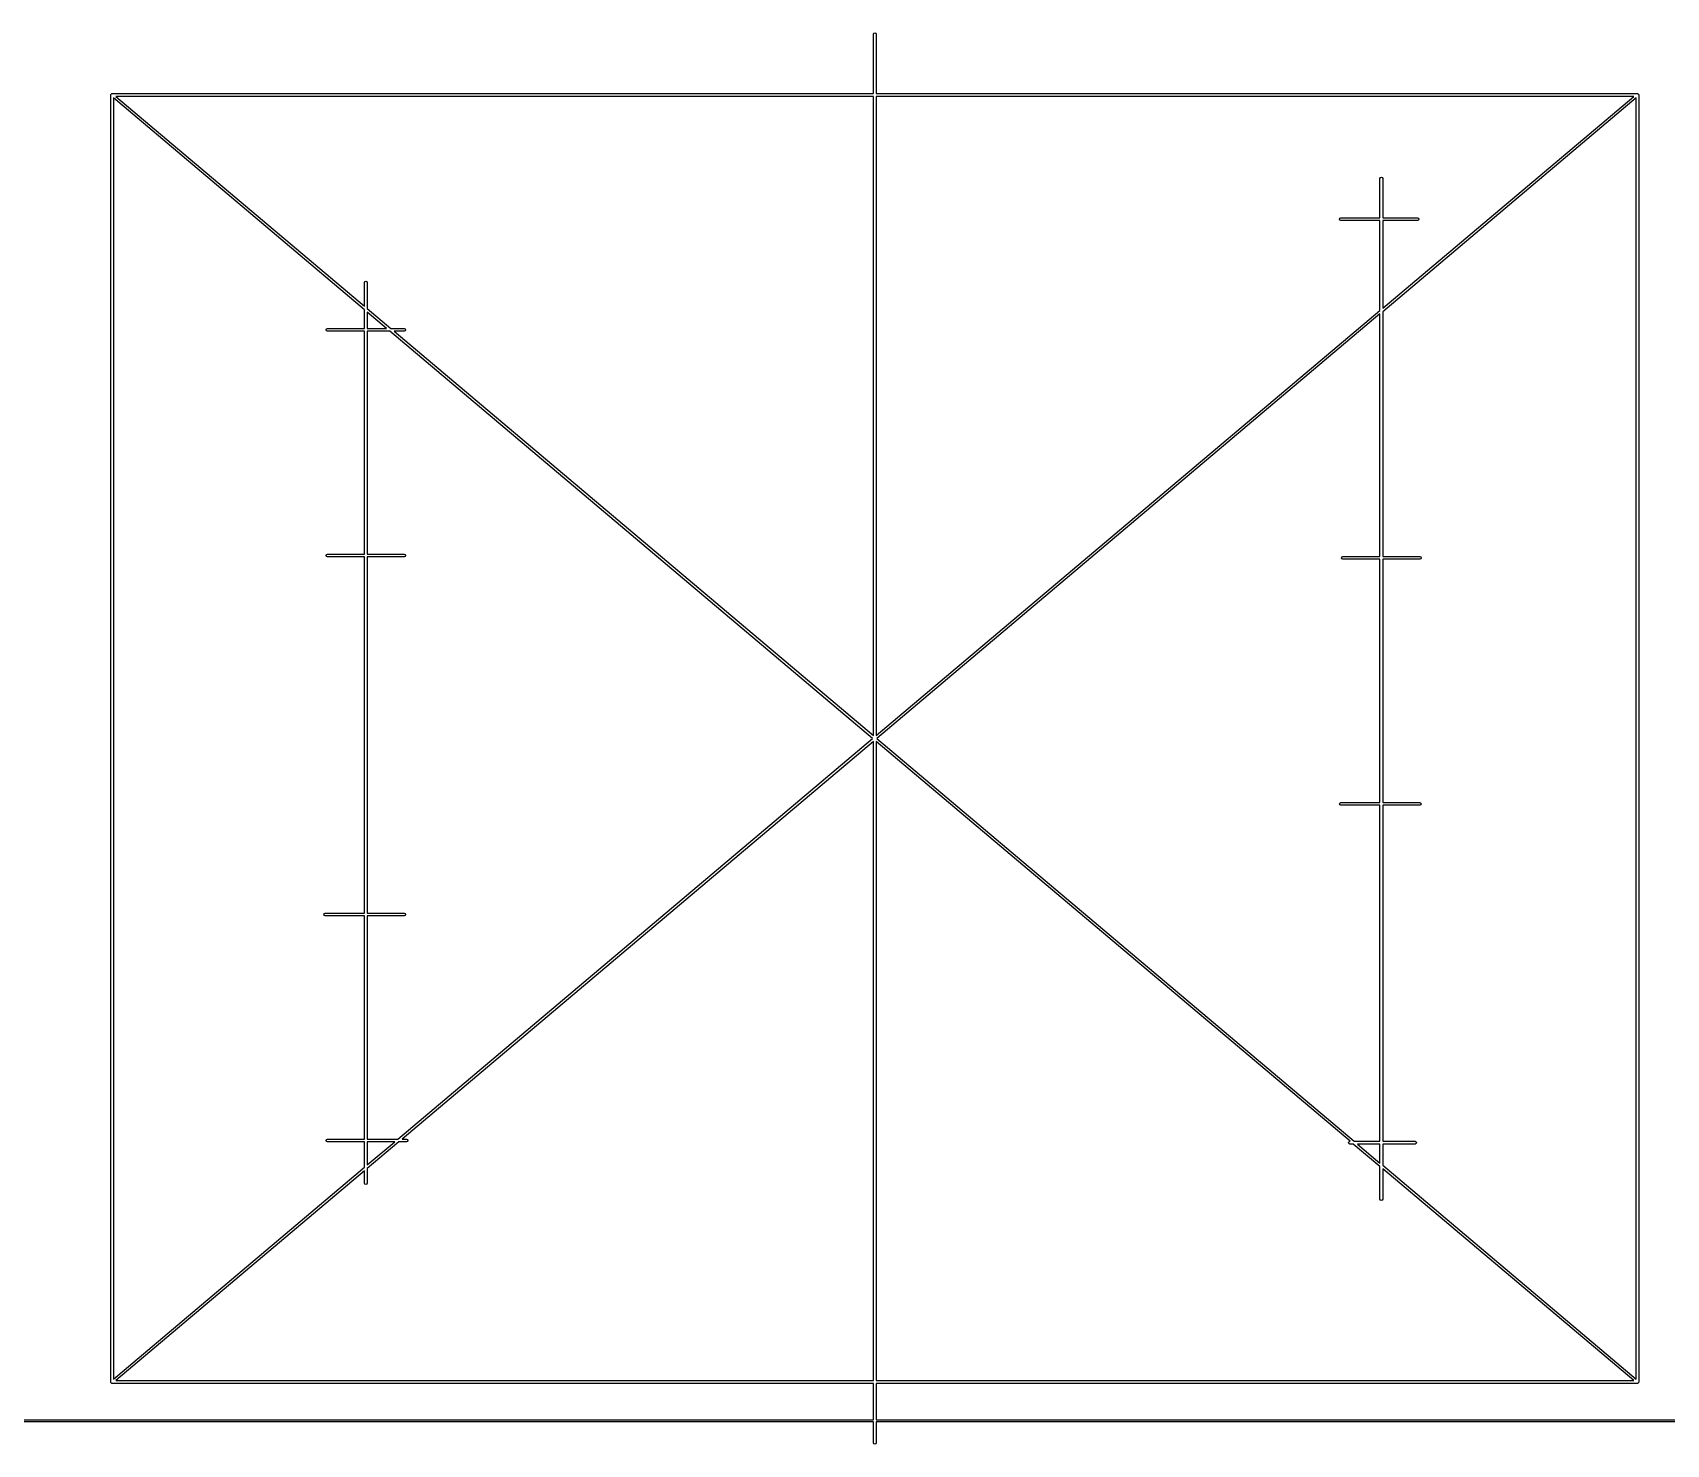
# Model space of a CAD drawing. Extents: x -6.27 to 3.33, y -1.72 to 6.81.
# Drawn here: x -1.469 to 1.381, y -1.231 to 1.23 of the extents above; entities that cross this region are included whole.
import ezdxf

# ---------------------------------------------------------------- set-up
doc = ezdxf.new("R2010")
doc.units = 0
doc.header["$MEASUREMENT"] = 0
doc.layers.add('BLACK', color=7, linetype='CONTINUOUS')

msp = doc.modelspace()

# ---------------------------------------------------------------- linework, layer by layer
at = {"layer": 'BLACK', "linetype": 'CONTINUOUS'}
for p, q in [((-0.0022, 1.228), (-0.0015, 1.2296)), ((-0.0022, 1.124), (-0.0022, 1.228)), ((-0.0015, 1.2296), (0.0002, 1.2303)), ((0.0002, 1.2303), (0.0019, 1.2296)), ((0.0019, 1.2296), (0.0026, 1.228)), ((0.0026, 1.228), (0.0026, 1.124)), ((-1.3329, 1.1217), (-1.3326, 1.1224)), ((-1.3329, -1.1224), (-1.3329, 1.1217)), ((-1.3326, 1.1224), (-1.3323, 1.1232)), ((-1.3323, 1.1232), (-1.3322, 1.1232)), ((-1.3322, 1.1233), (-1.3314, 1.1236)), ((-1.3322, 1.1232), (-1.3322, 1.1233)), ((-1.3314, 1.1236), (-1.3307, 1.124)), ((-1.3307, 1.124), (-1.3306, 1.124)), ((-1.3306, 1.124), (-1.3305, 1.124)), ((-1.3305, 1.124), (-0.0022, 1.124)), ((-0.89, 0.7471), (-1.3281, 1.1166)), ((-1.3281, 1.1166), (-1.3281, -1.1174)), ((-1.324, 1.1193), (-0.89, 0.7533)), ((-0.0022, 1.1193), (-1.324, 1.1193)), ((-0.0022, 0.0047), (-0.0022, 1.1193)), ((0.0026, 1.124), (1.3309, 1.124)), ((0.0026, 1.1193), (0.0026, 0.0047)), ((1.3244, 1.1193), (0.0026, 1.1193)), ((0.8864, 0.75), (1.3244, 1.1193)), ((1.3285, 1.1166), (0.8864, 0.7438)), ((1.3285, -1.1174), (1.3285, 1.1166)), ((1.3309, 1.124), (1.331, 1.124)), ((1.331, 1.124), (1.3311, 1.124)), ((1.3311, 1.124), (1.3318, 1.1236)), ((1.3318, 1.1236), (1.3326, 1.1233)), ((1.3326, 1.1233), (1.3326, 1.1232)), ((1.3326, 1.1232), (1.3327, 1.1232)), ((1.3327, 1.1232), (1.333, 1.1224)), ((1.333, 1.1224), (1.3333, 1.1217)), ((1.3333, 1.1217), (1.3333, -1.1224)), ((0.8817, 0.976), (0.8824, 0.9777)), ((0.8817, 0.9075), (0.8817, 0.976)), ((0.8824, 0.9777), (0.8841, 0.9783)), ((0.8841, 0.9783), (0.8857, 0.9777)), ((0.8857, 0.9777), (0.8864, 0.976)), ((0.8864, 0.976), (0.8864, 0.9075)), ((0.8108, 0.9051), (0.8115, 0.9068)), ((0.8115, 0.9034), (0.8108, 0.9051)), ((0.8115, 0.9068), (0.8132, 0.9075)), ((0.8132, 0.9028), (0.8115, 0.9034)), ((0.8132, 0.9075), (0.8817, 0.9075)), ((0.8817, 0.9028), (0.8132, 0.9028)), ((0.8817, 0.746), (0.8817, 0.9028)), ((0.8864, 0.9075), (0.947, 0.9075)), ((0.947, 0.9028), (0.8864, 0.9028)), ((0.8864, 0.9028), (0.8864, 0.75)), ((0.947, 0.9075), (0.9487, 0.9068)), ((0.9487, 0.9034), (0.947, 0.9028)), ((0.9487, 0.9068), (0.9494, 0.9051)), ((0.9494, 0.9051), (0.9487, 0.9034)), ((-0.89, 0.7949), (-0.8893, 0.7966)), ((-0.89, 0.7533), (-0.89, 0.7949)), ((-0.8893, 0.7966), (-0.8876, 0.7972)), ((-0.8876, 0.7972), (-0.8859, 0.7966)), ((-0.8859, 0.7966), (-0.8852, 0.7949)), ((-0.8852, 0.7949), (-0.8852, 0.7493)), ((-0.89, 0.7146), (-0.89, 0.7471)), ((-0.8852, 0.7493), (-0.8441, 0.7146)), ((-0.8514, 0.7146), (-0.8852, 0.7431)), ((-0.8852, 0.7431), (-0.8852, 0.7146)), ((0.0026, 0.0047), (0.8817, 0.746)), ((0.8864, 0.7438), (0.8864, 0.3169)), ((-0.9569, 0.7122), (-0.9562, 0.7139)), ((-0.9562, 0.7139), (-0.9545, 0.7146)), ((-0.9545, 0.7146), (-0.89, 0.7146)), ((-0.8852, 0.7146), (-0.8514, 0.7146)), ((-0.8441, 0.7146), (-0.8207, 0.7146)), ((-0.8207, 0.7146), (-0.819, 0.7139)), ((-0.819, 0.7139), (-0.8183, 0.7122)), ((0.8817, 0.7398), (0.0039, -0.0004)), ((0.8817, 0.3169), (0.8817, 0.7398)), ((-0.9562, 0.7105), (-0.9569, 0.7122)), ((-0.9545, 0.7098), (-0.9562, 0.7105)), ((-0.89, 0.7098), (-0.9545, 0.7098)), ((-0.89, 0.3209), (-0.89, 0.7098)), ((-0.8852, 0.7098), (-0.8852, 0.3209)), ((-0.8458, 0.7098), (-0.8852, 0.7098)), ((-0.0035, -0.0004), (-0.8458, 0.7098)), ((-0.8207, 0.7098), (-0.8385, 0.7098)), ((-0.8385, 0.7098), (-0.0022, 0.0047)), ((-0.819, 0.7105), (-0.8207, 0.7098)), ((-0.8183, 0.7122), (-0.819, 0.7105)), ((-0.9569, 0.3185), (-0.9562, 0.3202)), ((-0.9562, 0.3168), (-0.9569, 0.3185)), ((-0.9562, 0.3202), (-0.9545, 0.3209)), ((-0.9545, 0.3161), (-0.9562, 0.3168)), ((-0.9545, 0.3209), (-0.89, 0.3209)), ((-0.89, 0.3161), (-0.9545, 0.3161)), ((-0.89, -0.3051), (-0.89, 0.3161)), ((-0.8852, 0.3209), (-0.8207, 0.3209)), ((-0.8207, 0.3161), (-0.8852, 0.3161)), ((-0.8852, 0.3161), (-0.8852, -0.3051)), ((-0.8207, 0.3209), (-0.819, 0.3202)), ((-0.819, 0.3168), (-0.8207, 0.3161)), ((-0.819, 0.3202), (-0.8183, 0.3185)), ((-0.8183, 0.3185), (-0.819, 0.3168)), ((0.8148, 0.3146), (0.8155, 0.3162)), ((0.8155, 0.3129), (0.8148, 0.3146)), ((0.8155, 0.3162), (0.8171, 0.3169)), ((0.8171, 0.3169), (0.8817, 0.3169)), ((0.8864, 0.3169), (0.951, 0.3169)), ((0.951, 0.3169), (0.9527, 0.3162)), ((0.9527, 0.3162), (0.9533, 0.3146)), ((0.9533, 0.3146), (0.9527, 0.3129)), ((0.8171, 0.3122), (0.8155, 0.3129)), ((0.8817, 0.3122), (0.8171, 0.3122)), ((0.8817, -0.1122), (0.8817, 0.3122)), ((0.951, 0.3122), (0.8864, 0.3122)), ((0.8864, 0.3122), (0.8864, -0.1122)), ((0.9527, 0.3129), (0.951, 0.3122)), ((-0.8318, -0.6988), (-0.0035, -0.0004)), ((-0.0022, -0.0055), (-0.8244, -0.6988)), ((-0.0022, -1.1201), (-0.0022, -0.0055)), ((0.8295, -0.7028), (0.0026, -0.0055)), ((0.0026, -0.0055), (0.0026, -1.1201)), ((0.0039, -0.0004), (0.8368, -0.7028)), ((0.8108, -0.1146), (0.8115, -0.1129)), ((0.8115, -0.1129), (0.8132, -0.1122)), ((0.8132, -0.1122), (0.8817, -0.1122)), ((0.8864, -0.1122), (0.951, -0.1122)), ((0.951, -0.1122), (0.9527, -0.1129)), ((0.9527, -0.1129), (0.9533, -0.1146)), ((0.8115, -0.1162), (0.8108, -0.1146)), ((0.8132, -0.1169), (0.8115, -0.1162)), ((0.8817, -0.1169), (0.8132, -0.1169)), ((0.8817, -0.7028), (0.8817, -0.1169)), ((0.951, -0.1169), (0.8864, -0.1169)), ((0.8864, -0.1169), (0.8864, -0.7028)), ((0.9527, -0.1162), (0.951, -0.1169)), ((0.9533, -0.1146), (0.9527, -0.1162)), ((-0.9608, -0.3075), (-0.9601, -0.3058)), ((-0.9601, -0.3092), (-0.9608, -0.3075)), ((-0.9601, -0.3058), (-0.9585, -0.3051)), ((-0.9585, -0.3098), (-0.9601, -0.3092)), ((-0.9585, -0.3051), (-0.89, -0.3051)), ((-0.89, -0.3098), (-0.9585, -0.3098)), ((-0.89, -0.6988), (-0.89, -0.3098)), ((-0.8852, -0.3051), (-0.8207, -0.3051)), ((-0.8207, -0.3098), (-0.8852, -0.3098)), ((-0.8852, -0.3098), (-0.8852, -0.6988)), ((-0.8207, -0.3051), (-0.819, -0.3058)), ((-0.819, -0.3092), (-0.8207, -0.3098)), ((-0.819, -0.3058), (-0.8183, -0.3075)), ((-0.8183, -0.3075), (-0.819, -0.3092)), ((-0.9569, -0.7012), (-0.9562, -0.6995)), ((-0.9562, -0.7029), (-0.9569, -0.7012)), ((-0.9562, -0.6995), (-0.9545, -0.6988)), ((-0.9545, -0.7035), (-0.9562, -0.7029)), ((-0.9545, -0.6988), (-0.89, -0.6988)), ((-0.89, -0.7035), (-0.9545, -0.7035)), ((-0.89, -0.7479), (-0.89, -0.7035)), ((-0.8852, -0.6988), (-0.8318, -0.6988)), ((-0.83, -0.7035), (-0.8852, -0.7501)), ((-0.8852, -0.7035), (-0.8852, -0.7439)), ((-0.8852, -0.7439), (-0.8374, -0.7035)), ((-0.8374, -0.7035), (-0.8852, -0.7035)), ((-0.8167, -0.7035), (-0.83, -0.7035)), ((-0.8244, -0.6988), (-0.8167, -0.6988)), ((-0.8167, -0.6988), (-0.8151, -0.6995)), ((-0.8151, -0.7029), (-0.8167, -0.7035)), ((-0.8151, -0.6995), (-0.8144, -0.7012)), ((-0.8144, -0.7012), (-0.8151, -0.7029)), ((0.8266, -0.7051), (0.8273, -0.7034)), ((0.8273, -0.7068), (0.8266, -0.7051)), ((0.8273, -0.7034), (0.8289, -0.7028)), ((0.8289, -0.7075), (0.8273, -0.7068)), ((0.8289, -0.7028), (0.8295, -0.7028)), ((0.8351, -0.7075), (0.8289, -0.7075)), ((0.8817, -0.7468), (0.8351, -0.7075)), ((0.8368, -0.7028), (0.8817, -0.7028)), ((0.8424, -0.7075), (0.8817, -0.7406)), ((0.8817, -0.7075), (0.8424, -0.7075)), ((0.8817, -0.7406), (0.8817, -0.7075)), ((0.8864, -0.7028), (0.9431, -0.7028)), ((0.9431, -0.7075), (0.8864, -0.7075)), ((0.8864, -0.7075), (0.8864, -0.7446)), ((0.9431, -0.7028), (0.9448, -0.7034)), ((0.9448, -0.7068), (0.9431, -0.7075)), ((0.9448, -0.7034), (0.9455, -0.7051)), ((0.9455, -0.7051), (0.9448, -0.7068)), ((-1.3281, -1.1174), (-0.89, -0.7479)), ((-0.89, -0.7541), (-1.324, -1.1201)), ((-0.89, -0.776), (-0.89, -0.7541)), ((-0.8852, -0.7501), (-0.8852, -0.776)), ((0.8817, -0.8035), (0.8817, -0.7468)), ((0.8864, -0.7446), (1.3285, -1.1174)), ((1.3244, -1.1201), (0.8864, -0.7507)), ((0.8864, -0.7507), (0.8864, -0.8035)), ((-0.8893, -0.7777), (-0.89, -0.776)), ((-0.8876, -0.7783), (-0.8893, -0.7777)), ((-0.8859, -0.7777), (-0.8876, -0.7783)), ((-0.8852, -0.776), (-0.8859, -0.7777)), ((0.8824, -0.8052), (0.8817, -0.8035)), ((0.8841, -0.8059), (0.8824, -0.8052)), ((0.8857, -0.8052), (0.8841, -0.8059)), ((0.8864, -0.8035), (0.8857, -0.8052)), ((-1.3326, -1.1232), (-1.3329, -1.1224)), ((-1.3323, -1.124), (-1.3326, -1.1232)), ((-1.3322, -1.124), (-1.3323, -1.124)), ((-1.3322, -1.1241), (-1.3322, -1.124)), ((-1.3314, -1.1244), (-1.3322, -1.1241)), ((-1.3307, -1.1248), (-1.3314, -1.1244)), ((-1.3306, -1.1248), (-1.3307, -1.1248)), ((-1.3305, -1.1248), (-1.3306, -1.1248)), ((-0.0022, -1.1248), (-1.3305, -1.1248)), ((-1.324, -1.1201), (-0.0022, -1.1201)), ((-0.0022, -1.1883), (-0.0022, -1.1248)), ((0.0026, -1.1201), (1.3244, -1.1201)), ((1.3309, -1.1248), (0.0026, -1.1248)), ((0.0026, -1.1248), (0.0026, -1.1883)), ((1.331, -1.1248), (1.3309, -1.1248)), ((1.3311, -1.1248), (1.331, -1.1248)), ((1.3318, -1.1244), (1.3311, -1.1248)), ((1.3326, -1.1241), (1.3318, -1.1244)), ((1.3327, -1.124), (1.3326, -1.124)), ((1.3326, -1.124), (1.3326, -1.1241)), ((1.333, -1.1232), (1.3327, -1.124)), ((1.3333, -1.1224), (1.333, -1.1232)), ((-6.2695, -1.1883), (-0.0022, -1.1883)), ((-0.0022, -1.1922), (-6.2695, -1.1922)), ((-0.0022, -1.2287), (-0.0022, -1.1922)), ((0.0026, -1.1883), (3.0035, -1.1883)), ((3.0055, -1.1922), (0.0026, -1.1922)), ((0.0026, -1.1922), (0.0026, -1.2287)), ((-0.0015, -1.2304), (-0.0022, -1.2287)), ((0.0002, -1.2311), (-0.0015, -1.2304)), ((0.0019, -1.2304), (0.0002, -1.2311)), ((0.0026, -1.2287), (0.0019, -1.2304))]:
    msp.add_line(p, q, dxfattribs=at)

doc.saveas('drawing.dxf')
